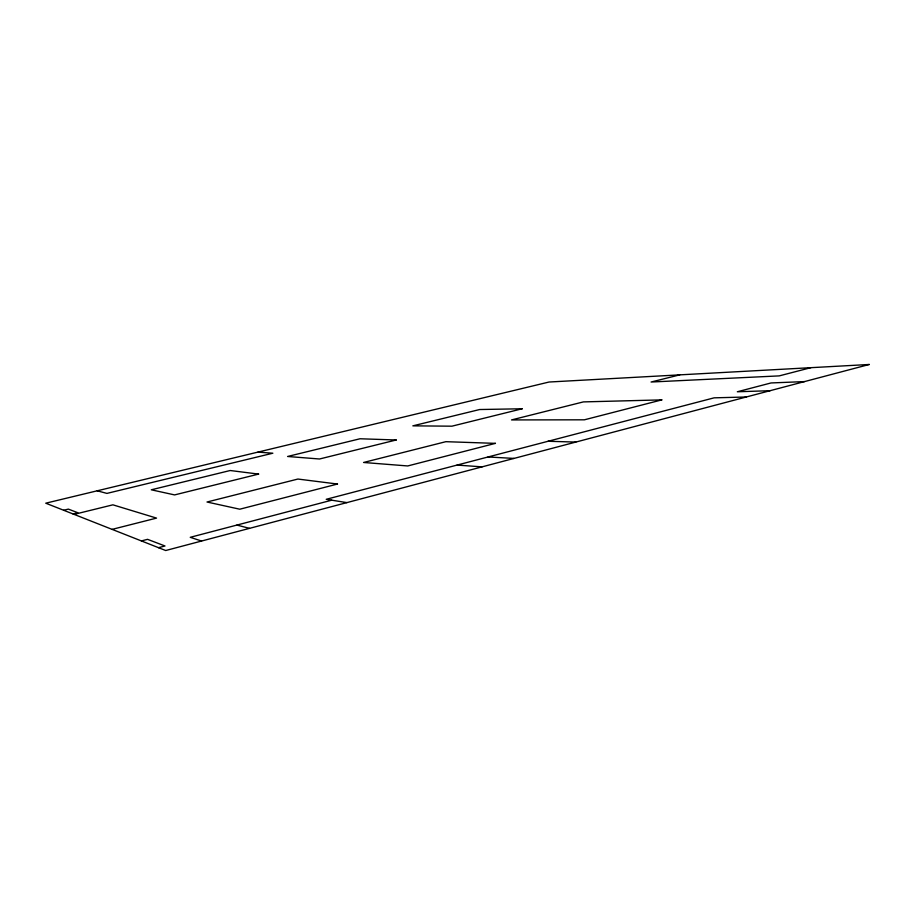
<?xml version="1.0" encoding="UTF-8"?>
<svg xmlns="http://www.w3.org/2000/svg" width="915" height="915" viewBox="0 0 915 915"><rect width="100%" height="100%" fill="white"/><g stroke="black" fill="none" stroke-linecap="round" stroke-linejoin="round"><path stroke-width="1.37" d="M331.745 500.185L190.251 537.311L201.575 541.04M158.512 547.685L164.986 545.981L147.555 539.335L141.39 540.925M810.85 367.681L779.248 375.882L651.068 382.024L679.754 374.864M112.11 529.373L156.545 518.107L112.9 504.828L74.092 514.379M73.006 513.956L77.889 512.755L68.362 509.117L63.661 510.261M804.548 381.589L771.036 382.95L737.33 391.769L770.064 390.705M746.285 396.996L714.112 397.842L326.22 499.304L346.876 502.61M548.062 441.27L575.832 442.071M488.038 456.974L514.013 458.415M457.054 465.083L482.079 466.856M257.95 452.113L272.853 453.211L106.929 493.402L97.23 490.806M236.905 525.073L249.52 528.355M869.25 364.479L165.707 550.521L45.75 503.193L549.057 382.024L869.25 364.479M661.808 399.889L584.388 419.813L511.519 419.928L583.393 401.902L661.808 399.889M337.498 484.035L239.776 509.209L207.007 502.015L297.924 479.048L337.498 484.035M495.427 443.363L407.724 465.952L363.564 462.475L445.868 441.682L495.427 443.363M258.613 474.096L174.605 494.912L151.284 489.8L230.191 470.516L258.613 474.096M396.206 439.989L319.518 458.998L287.584 456.482L360.053 438.765L396.206 439.989M522.202 408.765L451.918 426.184L412.848 425.852L479.643 409.531L522.202 408.765"/></g></svg>
